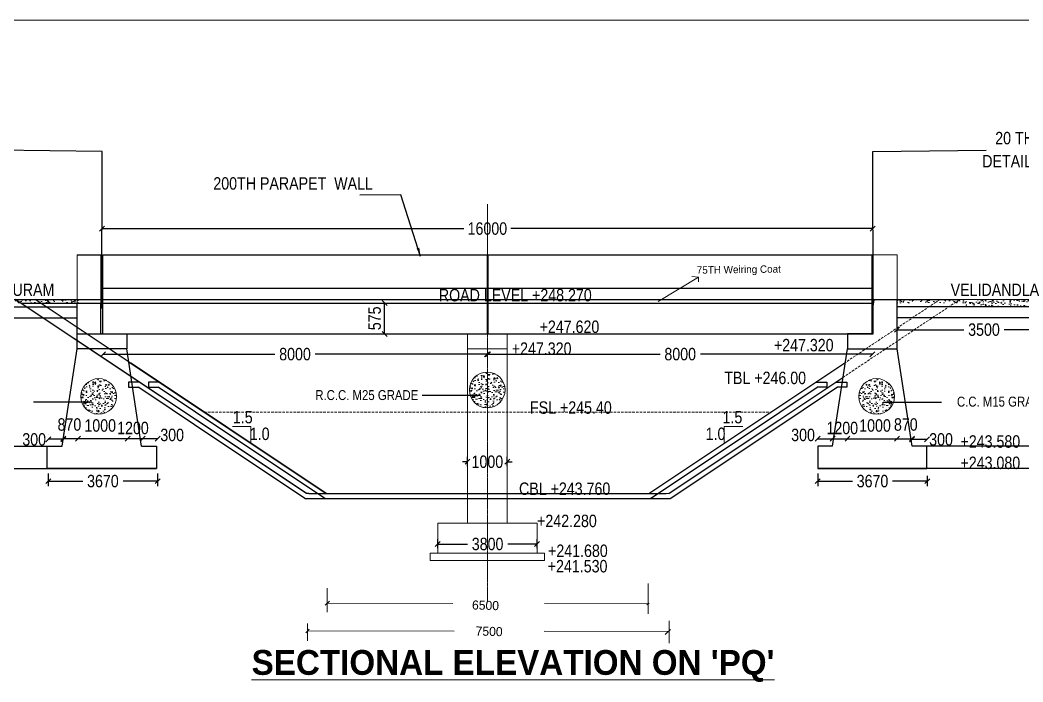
# Model space of a CAD drawing. Header units: millimetres. Extents: x 1216160 to 2675800, y -74961 to 4160.
# Drawn here: x 1226664 to 1246868, y -9175 to 4160 of the extents above; entities that cross this region are included whole.
import ezdxf
from ezdxf.enums import TextEntityAlignment as Align

# ---------------------------------------------------------------- set-up
doc = ezdxf.new("R2010")
doc.units = ezdxf.units.MM
doc.linetypes.add('CENTER', pattern=[2, 1.25, -0.25, 0.25, -0.25])
doc.linetypes.add('DASHED', pattern=[0.75, 0.5, -0.25])
for name, color, linetype in [('abutment', 7, 'Continuous'), ('pier', 7, 'Continuous'), ('slab', 7, 'Continuous')]:
    doc.layers.add(name, color=color, linetype=linetype)
doc.styles.add('ARIAL NARROW', font='ARIALN.TTF')
doc.styles.add('arn', font='ARIALN.TTF')
doc.styles.add('CITYBLUEPR', font='cityb___.ttf')
doc.styles.add('ROMANS', font='romans')
doc.styles.add('WMATH', font='')
doc.styles.get('WMATH').set_extended_font_data('WorldMath')
doc.dimstyles.new('STANDARD$0', dxfattribs={"dimscale": 88.888889, "dimtxt": 0.02, "dimasz": 0.02, "dimexe": 0.05, "dimexo": 0.1, "dimgap": 0.002, "dimtad": 2, "dimdec": 0, "dimzin": 1, "dimdsep": 46, "dimtxsty": 'Standard', "dimcen": 0.09, "dimadec": 0, "dimazin": 0, "dimtfac": 1, "dimtdec": 4, "dimtofl": 0, "dimtmove": 0, "dimatfit": 3, "dimfxl": 1, "dimtolj": 1, "dimtzin": 1, "dimarcsym": 0})
doc.dimstyles.new('STANDARD$7', dxfattribs={"dimtxt": 2, "dimasz": 2, "dimexe": 1.25, "dimexo": 0.625, "dimtad": 1, "dimdec": 0, "dimlfac": 0.5, "dimdsep": 46, "dimtxsty": 'Standard', "dimcen": 2.5, "dimadec": 0, "dimazin": 0, "dimtfac": 1, "dimtdec": 0, "dimtmove": 0, "dimatfit": 3, "dimfxl": 1, "dimtolj": 1, "dimtzin": 0, "dimarcsym": 0})

# ---------------------------------------------------------------- blocks, each defined once
blk = doc.blocks.new('_Oblique')
at = {"color": 0, "linetype": 'ByBlock', "lineweight": -2}
blk.add_line((-0.5, -0.5), (0.5, 0.5), dxfattribs=at)
blk = doc.blocks.new('*D184')
at = {"layer": 'Defpoints', "color": 0, "lineweight": 9, "transparency": 16777216}
for p in [(1244333, -2078), (1247833, -2078), (1247833, -2078)]:
    blk.add_point(p, dxfattribs=at)
at = {"layer": 'slab', "color": 0, "lineweight": -2, "transparency": 16777216}
for p, q in [((1244333, -2078), (1245677, -2078)), ((1247833, -2078), (1246489, -2078))]:
    blk.add_line(p, q, dxfattribs=at)
at = {"layer": 'slab', "color": 0, "lineweight": -2, "transparency": 16777216, "xscale": 100, "yscale": 100, "zscale": 100, "rotation": 180}
blk.add_blockref('_Oblique', (1244333, -2078), dxfattribs=at)
at = {"layer": 'slab', "color": 0, "lineweight": -2, "transparency": 16777216, "xscale": 100, "yscale": 100, "zscale": 100}
blk.add_blockref('_Oblique', (1247833, -2078), dxfattribs=at)
at = {"layer": 'slab', "color": 0, "lineweight": 9, "transparency": 16777216, "insert": (1246083, -2078), "char_height": 250, "attachment_point": 5, "style": 'ARIAL NARROW'}
blk.add_mtext('\\A1;3500', dxfattribs=at)
blk = doc.blocks.new('*D185')
at = {"layer": 'Defpoints', "color": 0, "lineweight": 9, "transparency": 16777216}
for p in [(1234008, -1542), (1234008, -1542), (1234008, -2162)]:
    blk.add_point(p, dxfattribs=at)
at = {"layer": 'slab', "color": 0, "lineweight": -2, "transparency": 16777216}
blk.add_line((1234008, -2162), (1234008, -1542), dxfattribs=at)
at = {"layer": 'slab', "color": 0, "lineweight": -2, "transparency": 16777216, "xscale": 100, "yscale": 100, "zscale": 100}
for p, rotation in [((1234008, -1542), 90), ((1234008, -2162), 270)]:
    blk.add_blockref('_Oblique', p, dxfattribs=dict(at, rotation=rotation))
at = {"layer": 'slab', "color": 0, "lineweight": 9, "transparency": 16777216, "insert": (1233808, -1850), "char_height": 250, "attachment_point": 5, "rotation": 90, "style": 'ARIAL NARROW'}
blk.add_mtext('\\A1;575', dxfattribs=at)
blk = doc.blocks.new('*D186')
at = {"layer": 'Defpoints', "color": 0, "lineweight": 9, "transparency": 16777216}
for p in [(1228313, -42), (1228313, -42), (1243843, -42)]:
    blk.add_point(p, dxfattribs=at)
at = {"layer": 'slab', "color": 0, "lineweight": -2, "transparency": 16777216}
for p, q in [((1228313, -42), (1235602, -42)), ((1243843, -42), (1236554, -42))]:
    blk.add_line(p, q, dxfattribs=at)
at = {"layer": 'slab', "color": 0, "lineweight": -2, "transparency": 16777216, "xscale": 100, "yscale": 100, "zscale": 100, "rotation": 180}
blk.add_blockref('_Oblique', (1228313, -42), dxfattribs=at)
at = {"layer": 'slab', "color": 0, "lineweight": -2, "transparency": 16777216, "xscale": 100, "yscale": 100, "zscale": 100}
blk.add_blockref('_Oblique', (1243843, -42), dxfattribs=at)
at = {"layer": 'slab', "color": 0, "lineweight": 9, "transparency": 16777216, "insert": (1236078, -42), "char_height": 250, "attachment_point": 5, "style": 'ARIAL NARROW'}
blk.add_mtext('\\A1;16000', dxfattribs=at)
blk = doc.blocks.new('*D187')
at = {"layer": 'Defpoints', "color": 0, "lineweight": 9, "transparency": 16777216}
for p in [(1228333, -2572), (1228333, -2572), (1236073, -2572)]:
    blk.add_point(p, dxfattribs=at)
at = {"layer": 'slab', "color": 0, "lineweight": -2, "transparency": 16777216}
for p, q in [((1228333, -2572), (1231797, -2572)), ((1236073, -2572), (1232609, -2572))]:
    blk.add_line(p, q, dxfattribs=at)
at = {"layer": 'slab', "color": 0, "lineweight": -2, "transparency": 16777216, "xscale": 100, "yscale": 100, "zscale": 100, "rotation": 180}
blk.add_blockref('_Oblique', (1228333, -2572), dxfattribs=at)
at = {"layer": 'slab', "color": 0, "lineweight": -2, "transparency": 16777216, "xscale": 100, "yscale": 100, "zscale": 100}
blk.add_blockref('_Oblique', (1236073, -2572), dxfattribs=at)
at = {"layer": 'slab', "color": 0, "lineweight": 9, "transparency": 16777216, "insert": (1232203, -2572), "char_height": 250, "attachment_point": 5, "style": 'ARIAL NARROW'}
blk.add_mtext('\\A1;8000', dxfattribs=at)
blk = doc.blocks.new('*D188')
at = {"layer": 'Defpoints', "color": 0, "lineweight": 9, "transparency": 16777216}
for p in [(1236093, -2572), (1243833, -2572), (1243833, -2572)]:
    blk.add_point(p, dxfattribs=at)
at = {"layer": 'slab', "color": 0, "lineweight": -2, "transparency": 16777216}
for p, q in [((1236093, -2572), (1239557, -2572)), ((1243833, -2572), (1240369, -2572))]:
    blk.add_line(p, q, dxfattribs=at)
at = {"layer": 'slab', "color": 0, "lineweight": -2, "transparency": 16777216, "xscale": 100, "yscale": 100, "zscale": 100, "rotation": 180}
blk.add_blockref('_Oblique', (1236093, -2572), dxfattribs=at)
at = {"layer": 'slab', "color": 0, "lineweight": -2, "transparency": 16777216, "xscale": 100, "yscale": 100, "zscale": 100}
blk.add_blockref('_Oblique', (1243833, -2572), dxfattribs=at)
at = {"layer": 'slab', "color": 0, "lineweight": 9, "transparency": 16777216, "insert": (1239963, -2572), "char_height": 250, "attachment_point": 5, "style": 'ARIAL NARROW'}
blk.add_mtext('\\A1;8000', dxfattribs=at)
blk = doc.blocks.new('*D189')
at = {"layer": 'Defpoints', "color": 0, "lineweight": 9, "transparency": 16777216}
for p in [(1243033, -4275), (1243333, -4275), (1243333, -4275)]:
    blk.add_point(p, dxfattribs=at)
at = {"layer": 'slab', "color": 0, "lineweight": -2, "transparency": 16777216}
blk.add_line((1243033, -4275), (1243333, -4275), dxfattribs=at)
at = {"layer": 'slab', "color": 0, "lineweight": -2, "transparency": 16777216, "xscale": 100, "yscale": 100, "zscale": 100, "rotation": 180}
blk.add_blockref('_Oblique', (1243033, -4275), dxfattribs=at)
at = {"layer": 'slab', "color": 0, "lineweight": -2, "transparency": 16777216, "xscale": 100, "yscale": 100, "zscale": 100}
blk.add_blockref('_Oblique', (1243333, -4275), dxfattribs=at)
at = {"layer": 'slab', "color": 0, "lineweight": 9, "transparency": 16777216, "insert": (1243228, -4060), "char_height": 250, "attachment_point": 5, "style": 'ARIAL NARROW'}
blk.add_mtext('\\A1;1200', dxfattribs=at)
blk = doc.blocks.new('*D190')
at = {"layer": 'Defpoints', "color": 0, "lineweight": 9, "transparency": 16777216}
for p in [(1243333, -4275), (1244333, -4275), (1244333, -4275)]:
    blk.add_point(p, dxfattribs=at)
at = {"layer": 'slab', "color": 0, "lineweight": -2, "transparency": 16777216}
blk.add_line((1243333, -4275), (1244333, -4275), dxfattribs=at)
at = {"layer": 'slab', "color": 0, "lineweight": -2, "transparency": 16777216, "xscale": 100, "yscale": 100, "zscale": 100, "rotation": 180}
blk.add_blockref('_Oblique', (1243333, -4275), dxfattribs=at)
at = {"layer": 'slab', "color": 0, "lineweight": -2, "transparency": 16777216, "xscale": 100, "yscale": 100, "zscale": 100}
blk.add_blockref('_Oblique', (1244333, -4275), dxfattribs=at)
at = {"layer": 'slab', "color": 0, "lineweight": 9, "transparency": 16777216, "insert": (1243888, -4010), "char_height": 250, "attachment_point": 5, "style": 'ARIAL NARROW'}
blk.add_mtext('\\A1;1000', dxfattribs=at)
blk = doc.blocks.new('*D191')
at = {"layer": 'Defpoints', "color": 0, "lineweight": 9, "transparency": 16777216}
for p in [(1244333, -4275), (1244633, -4275), (1244633, -4275)]:
    blk.add_point(p, dxfattribs=at)
at = {"layer": 'slab', "color": 0, "lineweight": -2, "transparency": 16777216}
for p, q in [((1244333, -4175), (1244333, -4175)), ((1244633, -4175), (1244633, -4175)), ((1244333, -4275), (1244633, -4275))]:
    blk.add_line(p, q, dxfattribs=at)
at = {"layer": 'slab', "color": 0, "lineweight": -2, "transparency": 16777216, "xscale": 100, "yscale": 100, "zscale": 100, "rotation": 180}
blk.add_blockref('_Oblique', (1244333, -4275), dxfattribs=at)
at = {"layer": 'slab', "color": 0, "lineweight": -2, "transparency": 16777216, "xscale": 100, "yscale": 100, "zscale": 100}
blk.add_blockref('_Oblique', (1244633, -4275), dxfattribs=at)
at = {"layer": 'slab', "color": 0, "lineweight": 9, "transparency": 16777216, "insert": (1244508, -3990), "char_height": 250, "attachment_point": 5, "style": 'ARIAL NARROW'}
blk.add_mtext('\\A1;870', dxfattribs=at)
blk = doc.blocks.new('*D192')
at = {"layer": 'Defpoints', "color": 0, "lineweight": 9, "transparency": 16777216}
for p in [(1244633, -4285), (1244933, -4285), (1244933, -4285)]:
    blk.add_point(p, dxfattribs=at)
at = {"layer": 'slab', "color": 0, "lineweight": -2, "transparency": 16777216}
for p, q in [((1244633, -4185), (1244633, -4185)), ((1244933, -4185), (1244933, -4185)), ((1244633, -4285), (1244933, -4285))]:
    blk.add_line(p, q, dxfattribs=at)
at = {"layer": 'slab', "color": 0, "lineweight": -2, "transparency": 16777216, "xscale": 100, "yscale": 100, "zscale": 100, "rotation": 180}
blk.add_blockref('_Oblique', (1244633, -4285), dxfattribs=at)
at = {"layer": 'slab', "color": 0, "lineweight": -2, "transparency": 16777216, "xscale": 100, "yscale": 100, "zscale": 100}
blk.add_blockref('_Oblique', (1244933, -4285), dxfattribs=at)
at = {"layer": 'slab', "color": 0, "lineweight": 9, "transparency": 16777216, "insert": (1245218, -4290), "char_height": 250, "attachment_point": 5, "style": 'ARIAL NARROW'}
blk.add_mtext('\\A1;300', dxfattribs=at)
blk = doc.blocks.new('*D193')
at = {"layer": 'Defpoints', "color": 0, "lineweight": 9, "transparency": 16777216}
for p in [(1242733, -4275), (1243033, -4275), (1243033, -4275)]:
    blk.add_point(p, dxfattribs=at)
at = {"layer": 'slab', "color": 0, "lineweight": -2, "transparency": 16777216}
for p, q in [((1242733, -4175), (1242733, -4175)), ((1243033, -4175), (1243033, -4175)), ((1242733, -4275), (1243033, -4275))]:
    blk.add_line(p, q, dxfattribs=at)
at = {"layer": 'slab', "color": 0, "lineweight": -2, "transparency": 16777216, "xscale": 100, "yscale": 100, "zscale": 100, "rotation": 180}
blk.add_blockref('_Oblique', (1242733, -4275), dxfattribs=at)
at = {"layer": 'slab', "color": 0, "lineweight": -2, "transparency": 16777216, "xscale": 100, "yscale": 100, "zscale": 100}
blk.add_blockref('_Oblique', (1243033, -4275), dxfattribs=at)
at = {"layer": 'slab', "color": 0, "lineweight": 9, "transparency": 16777216, "insert": (1242438, -4200), "char_height": 250, "attachment_point": 5, "style": 'ARIAL NARROW'}
blk.add_mtext('\\A1;300', dxfattribs=at)
blk = doc.blocks.new('*D194')
at = {"layer": 'Defpoints', "color": 0, "lineweight": 9, "transparency": 16777216}
for p in [(1242733, -4875), (1244940, -4920), (1244940, -5130)]:
    blk.add_point(p, dxfattribs=at)
at = {"layer": 'slab', "color": 0, "lineweight": -2, "transparency": 16777216}
for p, q in [((1242733, -4975), (1242733, -5230)), ((1244940, -5020), (1244940, -5230)), ((1242733, -5130), (1243431, -5130)), ((1244940, -5130), (1244242, -5130))]:
    blk.add_line(p, q, dxfattribs=at)
at = {"layer": 'slab', "color": 0, "lineweight": -2, "transparency": 16777216, "xscale": 100, "yscale": 100, "zscale": 100, "rotation": 180}
blk.add_blockref('_Oblique', (1242733, -5130), dxfattribs=at)
at = {"layer": 'slab', "color": 0, "lineweight": -2, "transparency": 16777216, "xscale": 100, "yscale": 100, "zscale": 100}
blk.add_blockref('_Oblique', (1244940, -5130), dxfattribs=at)
at = {"layer": 'slab', "color": 0, "lineweight": 9, "transparency": 16777216, "insert": (1243837, -5130), "char_height": 250, "attachment_point": 5, "style": 'ARIAL NARROW'}
blk.add_mtext('\\A1;3670', dxfattribs=at)
blk = doc.blocks.new('*D195')
at = {"layer": 'Defpoints', "color": 0, "lineweight": 9, "transparency": 16777216}
for p in [(1228833, -4275), (1228833, -4275), (1229133, -4275)]:
    blk.add_point(p, dxfattribs=at)
at = {"layer": 'slab', "color": 0, "lineweight": -2, "transparency": 16777216}
blk.add_line((1229133, -4275), (1228833, -4275), dxfattribs=at)
at = {"layer": 'slab', "color": 0, "lineweight": -2, "transparency": 16777216, "xscale": 100, "yscale": 100, "zscale": 100, "rotation": 180}
blk.add_blockref('_Oblique', (1228833, -4275), dxfattribs=at)
at = {"layer": 'slab', "color": 0, "lineweight": -2, "transparency": 16777216, "xscale": 100, "yscale": 100, "zscale": 100}
blk.add_blockref('_Oblique', (1229133, -4275), dxfattribs=at)
at = {"layer": 'slab', "color": 0, "lineweight": 9, "transparency": 16777216, "insert": (1228938, -4060), "char_height": 250, "attachment_point": 5, "style": 'ARIAL NARROW'}
blk.add_mtext('\\A1;1200', dxfattribs=at)
blk = doc.blocks.new('*D196')
at = {"layer": 'Defpoints', "color": 0, "lineweight": 9, "transparency": 16777216}
for p in [(1227833, -4275), (1227833, -4275), (1228833, -4275)]:
    blk.add_point(p, dxfattribs=at)
at = {"layer": 'slab', "color": 0, "lineweight": -2, "transparency": 16777216}
blk.add_line((1228833, -4275), (1227833, -4275), dxfattribs=at)
at = {"layer": 'slab', "color": 0, "lineweight": -2, "transparency": 16777216, "xscale": 100, "yscale": 100, "zscale": 100, "rotation": 180}
blk.add_blockref('_Oblique', (1227833, -4275), dxfattribs=at)
at = {"layer": 'slab', "color": 0, "lineweight": -2, "transparency": 16777216, "xscale": 100, "yscale": 100, "zscale": 100}
blk.add_blockref('_Oblique', (1228833, -4275), dxfattribs=at)
at = {"layer": 'slab', "color": 0, "lineweight": 9, "transparency": 16777216, "insert": (1228278, -4010), "char_height": 250, "attachment_point": 5, "style": 'ARIAL NARROW'}
blk.add_mtext('\\A1;1000', dxfattribs=at)
blk = doc.blocks.new('*D197')
at = {"layer": 'Defpoints', "color": 0, "lineweight": 9, "transparency": 16777216}
for p in [(1227533, -4275), (1227533, -4275), (1227833, -4275)]:
    blk.add_point(p, dxfattribs=at)
at = {"layer": 'slab', "color": 0, "lineweight": -2, "transparency": 16777216}
for p, q in [((1227533, -4175), (1227533, -4175)), ((1227833, -4175), (1227833, -4175)), ((1227833, -4275), (1227533, -4275))]:
    blk.add_line(p, q, dxfattribs=at)
at = {"layer": 'slab', "color": 0, "lineweight": -2, "transparency": 16777216, "xscale": 100, "yscale": 100, "zscale": 100, "rotation": 180}
blk.add_blockref('_Oblique', (1227533, -4275), dxfattribs=at)
at = {"layer": 'slab', "color": 0, "lineweight": -2, "transparency": 16777216, "xscale": 100, "yscale": 100, "zscale": 100}
blk.add_blockref('_Oblique', (1227833, -4275), dxfattribs=at)
at = {"layer": 'slab', "color": 0, "lineweight": 9, "transparency": 16777216, "insert": (1227658, -3990), "char_height": 250, "attachment_point": 5, "style": 'ARIAL NARROW'}
blk.add_mtext('\\A1;870', dxfattribs=at)
blk = doc.blocks.new('*D198')
at = {"layer": 'Defpoints', "color": 0, "lineweight": 9, "transparency": 16777216}
for p in [(1227233, -4285), (1227233, -4285), (1227533, -4285)]:
    blk.add_point(p, dxfattribs=at)
at = {"layer": 'slab', "color": 0, "lineweight": -2, "transparency": 16777216}
for p, q in [((1227233, -4185), (1227233, -4185)), ((1227533, -4185), (1227533, -4185)), ((1227533, -4285), (1227233, -4285))]:
    blk.add_line(p, q, dxfattribs=at)
at = {"layer": 'slab', "color": 0, "lineweight": -2, "transparency": 16777216, "xscale": 100, "yscale": 100, "zscale": 100, "rotation": 180}
blk.add_blockref('_Oblique', (1227233, -4285), dxfattribs=at)
at = {"layer": 'slab', "color": 0, "lineweight": -2, "transparency": 16777216, "xscale": 100, "yscale": 100, "zscale": 100}
blk.add_blockref('_Oblique', (1227533, -4285), dxfattribs=at)
at = {"layer": 'slab', "color": 0, "lineweight": 9, "transparency": 16777216, "insert": (1226948, -4290), "char_height": 250, "attachment_point": 5, "style": 'ARIAL NARROW'}
blk.add_mtext('\\A1;300', dxfattribs=at)
blk = doc.blocks.new('*D199')
at = {"layer": 'Defpoints', "color": 0, "lineweight": 9, "transparency": 16777216}
for p in [(1229133, -4275), (1229133, -4275), (1229433, -4275)]:
    blk.add_point(p, dxfattribs=at)
at = {"layer": 'slab', "color": 0, "lineweight": -2, "transparency": 16777216}
for p, q in [((1229133, -4175), (1229133, -4175)), ((1229433, -4175), (1229433, -4175)), ((1229433, -4275), (1229133, -4275))]:
    blk.add_line(p, q, dxfattribs=at)
at = {"layer": 'slab', "color": 0, "lineweight": -2, "transparency": 16777216, "xscale": 100, "yscale": 100, "zscale": 100, "rotation": 180}
blk.add_blockref('_Oblique', (1229133, -4275), dxfattribs=at)
at = {"layer": 'slab', "color": 0, "lineweight": -2, "transparency": 16777216, "xscale": 100, "yscale": 100, "zscale": 100}
blk.add_blockref('_Oblique', (1229433, -4275), dxfattribs=at)
at = {"layer": 'slab', "color": 0, "lineweight": 9, "transparency": 16777216, "insert": (1229728, -4200), "char_height": 250, "attachment_point": 5, "style": 'ARIAL NARROW'}
blk.add_mtext('\\A1;300', dxfattribs=at)
blk = doc.blocks.new('*D200')
at = {"layer": 'Defpoints', "color": 0, "lineweight": 9, "transparency": 16777216}
for p in [(1227233, -4875), (1229433, -4875), (1227233, -5130)]:
    blk.add_point(p, dxfattribs=at)
at = {"layer": 'slab', "color": 0, "lineweight": -2, "transparency": 16777216}
for p, q in [((1227233, -4975), (1227233, -5230)), ((1229433, -4975), (1229433, -5230)), ((1227233, -5130), (1227927, -5130)), ((1229433, -5130), (1228739, -5130))]:
    blk.add_line(p, q, dxfattribs=at)
at = {"layer": 'slab', "color": 0, "lineweight": -2, "transparency": 16777216, "xscale": 100, "yscale": 100, "zscale": 100, "rotation": 180}
blk.add_blockref('_Oblique', (1227233, -5130), dxfattribs=at)
at = {"layer": 'slab', "color": 0, "lineweight": -2, "transparency": 16777216, "xscale": 100, "yscale": 100, "zscale": 100}
blk.add_blockref('_Oblique', (1229433, -5130), dxfattribs=at)
at = {"layer": 'slab', "color": 0, "lineweight": 9, "transparency": 16777216, "insert": (1228333, -5130), "char_height": 250, "attachment_point": 5, "style": 'ARIAL NARROW'}
blk.add_mtext('\\A1;3670', dxfattribs=at)
blk = doc.blocks.new('*D201')
at = {"layer": 'Defpoints', "color": 0, "lineweight": 9, "transparency": 16777216}
for p in [(1236478, -4740), (1235678, -4930), (1236478, -4930)]:
    blk.add_point(p, dxfattribs=at)
at = {"layer": 'slab', "color": 0, "lineweight": -2, "transparency": 16777216}
for p, q in [((1235678, -4830), (1235678, -4640)), ((1236478, -4830), (1236478, -4640)), ((1235678, -4740), (1235578, -4740)), ((1236478, -4740), (1236578, -4740))]:
    blk.add_line(p, q, dxfattribs=at)
at = {"layer": 'slab', "color": 0, "lineweight": -2, "transparency": 16777216, "xscale": 100, "yscale": 100, "zscale": 100}
blk.add_blockref('_Oblique', (1235678, -4740), dxfattribs=at)
at = {"layer": 'slab', "color": 0, "lineweight": -2, "transparency": 16777216, "xscale": 100, "yscale": 100, "zscale": 100, "rotation": 180}
blk.add_blockref('_Oblique', (1236478, -4740), dxfattribs=at)
at = {"layer": 'slab', "color": 0, "lineweight": 9, "transparency": 16777216, "insert": (1236078, -4740), "char_height": 250, "attachment_point": 5, "style": 'ARIAL NARROW'}
blk.add_mtext('\\A1;1000', dxfattribs=at)
blk = doc.blocks.new('*D202')
at = {"layer": 'Defpoints', "color": 0, "lineweight": 9, "transparency": 16777216}
for p in [(1237078, -6397), (1235078, -6577), (1237078, -6577)]:
    blk.add_point(p, dxfattribs=at)
at = {"layer": 'slab', "color": 0, "lineweight": -2, "transparency": 16777216}
for p, q in [((1235078, -6477), (1235078, -6297)), ((1235078, -6397), (1235677, -6397)), ((1237078, -6397), (1236489, -6397)), ((1237078, -6477), (1237078, -6297))]:
    blk.add_line(p, q, dxfattribs=at)
at = {"layer": 'slab', "color": 0, "lineweight": -2, "transparency": 16777216, "xscale": 100, "yscale": 100, "zscale": 100, "rotation": 180}
blk.add_blockref('_Oblique', (1235078, -6397), dxfattribs=at)
at = {"layer": 'slab', "color": 0, "lineweight": -2, "transparency": 16777216, "xscale": 100, "yscale": 100, "zscale": 100}
blk.add_blockref('_Oblique', (1237078, -6397), dxfattribs=at)
at = {"layer": 'slab', "color": 0, "lineweight": 9, "transparency": 16777216, "insert": (1236083, -6397), "char_height": 250, "attachment_point": 5, "style": 'ARIAL NARROW'}
blk.add_mtext('\\A1;3800', dxfattribs=at)

msp = doc.modelspace()

# ---------------------------------------------------------------- hatches: boundary and pattern name
at = {"layer": 'abutment', "linetype": 'ByBlock', "lineweight": 9, "ltscale": 700}
h = msp.add_hatch(dxfattribs=at)
h.set_pattern_fill('AR-CONC', color=0, style=0)
h.set_pattern_definition([(50, (226310, 1125.02), (182.18467, -15.939086), [19.05, -209.55]), (355, (226310, 1125.02), (-35.242826, 191.056643), [15.24, -167.64]), (100.451, (226325.18, 1123.7), (146.942502, 175.116688), [16.19, -178.09]), (46.1842, (226310, 1175.82), (271.07904, -42.04233), [28.575, -314.325]), (96.6356, (226332.6, 1172.32), (237.404234, 247.425556), [24.285, -267.135]), (351.184, (226310, 1175.82), (237.404606, 247.42512), [22.86, -251.46]), (21, (226335.4, 1163.12), (151.61488, -102.265519), [19.05, -209.55]), (326, (226335.4, 1163.12), (61.80203, 184.187966), [15.24, -167.64]), (71.4514, (226348.03, 1154.6), (213.41649, 81.922858), [16.19, -178.09]), (37.5, (226310, 1125.02), (3.0886033, 84.555039), [0, -165.608, 0, -170.18, 0, -168.275]), (7.5, (226310, 1125.02), (66.8196625, 100.180575), [0, -97.028, 0, -161.798, 0, -64.135]), (327.5, (226253.36, 1125.02), (135.590595, -5.728744), [0, -63.5, 0, -198.12, 0, -262.89]), (317.5, (226227.96, 1125.02), (148.129181, 25.426491), [0, -82.55, 0, -131.572, 0, -186.69])])
h.paths.add_polyline_path([(1226443.1, -1542.4), (1227833.1, -1542.4), (1227833.1, -1467.4), (1224333.1, -1467.4), (1224333.1, -1617.4), (1226443.1, -1617.4)])
h = msp.add_hatch(dxfattribs=at)
h.set_pattern_fill('AR-CONC', color=0, style=0)
h.set_pattern_definition([(130, (2245856.13, 1125.02), (-182.18467, -15.939086), [19.05, -209.55]), (185, (2245856.13, 1125.02), (35.242826, 191.056643), [15.24, -167.64]), (79.549, (2245840.94, 1123.7), (-146.942502, 175.116688), [16.19, -178.09]), (133.8158, (2245856.13, 1175.82), (-271.07904, -42.04233), [28.575, -314.325]), (83.3644, (2245833.54, 1172.32), (-237.404234, 247.425556), [24.285, -267.135]), (188.816, (2245856.13, 1175.82), (-237.404606, 247.42512), [22.86, -251.46]), (159, (2245830.73, 1163.12), (-151.61488, -102.265519), [19.05, -209.55]), (214, (2245830.73, 1163.12), (-61.80203, 184.187966), [15.24, -167.64]), (108.5486, (2245818.1, 1154.6), (-213.41649, 81.922858), [16.19, -178.09]), (142.5, (2245856.126, 1125.02), (-3.0886033, 84.555039), [0, -165.608, 0, -170.18, 0, -168.275]), (172.5, (2245856.13, 1125.02), (-66.8196625, 100.180575), [0, -97.028, 0, -161.798, 0, -64.135]), (212.5, (2245912.77, 1125.02), (-135.590595, -5.728744), [0, -63.5, 0, -198.12, 0, -262.89]), (222.5, (2245938.17, 1125.02), (-148.129181, 25.426491), [0, -82.55, 0, -131.572, 0, -186.69])])
h.paths.add_polyline_path([(1245723.1, -1542.4), (1244333.1, -1542.4), (1244333.1, -1467.4), (1247833.1, -1467.4), (1247833.1, -1617.4), (1245723.1, -1617.4)])
h = msp.add_hatch(dxfattribs=at)
h.set_pattern_fill('AR-CONC', color=0, style=0)
h.set_pattern_definition([(50, (765982.03, -15164.84), (182.18467, -15.939086), [19.05, -209.55]), (355, (765982.03, -15164.84), (-35.242826, 191.05664), [15.24, -167.64]), (100.451, (765997.21, -15166.17), (146.9425, 175.11669), [16.19, -178.09]), (46.1842, (765982.03, -15114.04), (271.07904, -42.04233), [28.575, -314.325]), (96.6356, (766004.62, -15117.54), (237.40423, 247.42556), [24.285, -267.135]), (351.184, (765982.03, -15114.04), (237.4046, 247.42512), [22.86, -251.46]), (21, (766007.43, -15126.74), (151.61488, -102.26552), [19.05, -209.55]), (326, (766007.43, -15126.74), (61.80203, 184.187966), [15.24, -167.64]), (71.4514, (766020.07, -15135.26), (213.41649, 81.92286), [16.19, -178.09]), (37.5, (765982.03, -15164.84), (3.088603, 84.555039), [0, -165.608, 0, -170.18, 0, -168.275]), (7.5, (765982.03, -15164.84), (66.819663, 100.180575), [0, -97.028, 0, -161.798, 0, -64.135]), (327.5, (765925.39, -15164.84), (135.590595, -5.728744), [0, -63.5, 0, -198.12, 0, -262.89]), (317.5, (765899.99, -15164.84), (148.12918, 25.42649), [0, -82.55, 0, -131.572, 0, -186.69])])
h.paths.add_polyline_path([(1236434.1, -3291.5, 0.418639), (1236069.5, -2932.4), (1236069.5, -3650.6, 0.418639)])
h.paths.add_polyline_path([(1236069.5, -2932.4, 0.4098019), (1235715.8, -3291.5, 0.4098019), (1236069.5, -3650.6)])
h = msp.add_hatch(dxfattribs=at)
h.set_pattern_fill('AR-CONC', color=0, style=0)
h.set_pattern_definition([(50, (758154.01, -15296.56), (182.18467, -15.939086), [19.05, -209.55]), (355, (758154.01, -15296.56), (-35.242826, 191.05664), [15.24, -167.64]), (100.451, (758169.2, -15297.89), (146.9425, 175.11669), [16.19, -178.09]), (46.1842, (758154.01, -15245.76), (271.07904, -42.04233), [28.575, -314.325]), (96.6356, (758176.6, -15249.26), (237.40423, 247.42556), [24.285, -267.135]), (351.184, (758154, -15245.76), (237.4046, 247.42512), [22.86, -251.46]), (21, (758179.41, -15258.46), (151.61488, -102.26552), [19.05, -209.55]), (326, (758179.41, -15258.46), (61.80203, 184.187966), [15.24, -167.64]), (71.4514, (758192.05, -15266.98), (213.41649, 81.92286), [16.19, -178.09]), (37.5, (758154.01, -15296.56), (3.088603, 84.555039), [0, -165.608, 0, -170.18, 0, -168.275]), (7.5, (758154.01, -15296.56), (66.819663, 100.180575), [0, -97.028, 0, -161.798, 0, -64.135]), (327.5, (758097.37, -15296.56), (135.590595, -5.728744), [0, -63.5, 0, -198.12, 0, -262.89]), (317.5, (758071.97, -15296.56), (148.12918, 25.42649), [0, -82.55, 0, -131.572, 0, -186.69])])
h.paths.add_polyline_path([(1228606.1, -3423.2, 0.418639), (1228241.5, -3064.1), (1228241.5, -3782.3, 0.418639)])
h.paths.add_polyline_path([(1228241.5, -3064.1, 0.4098019), (1227887.8, -3423.2, 0.4098019), (1228241.5, -3782.3)])
h = msp.add_hatch(dxfattribs=at)
h.set_pattern_fill('AR-CONC', color=0, style=0)
h.set_pattern_definition([(130, (1714012.11, -15296.56), (-182.18467, -15.939086), [19.05, -209.55]), (185, (1714012.11, -15296.56), (35.242826, 191.05664), [15.24, -167.64]), (79.549, (1713996.93, -15297.89), (-146.9425, 175.11669), [16.19, -178.09]), (133.8158, (1714012.11, -15245.76), (-271.07904, -42.04233), [28.575, -314.325]), (83.3644, (1713989.52, -15249.26), (-237.40423, 247.42556), [24.285, -267.135]), (188.816, (1714012.11, -15245.76), (-237.4046, 247.42512), [22.86, -251.46]), (159, (1713986.71, -15258.46), (-151.61488, -102.26552), [19.05, -209.55]), (214, (1713986.71, -15258.46), (-61.80203, 184.187966), [15.24, -167.64]), (108.5486, (1713974.08, -15266.98), (-213.41649, 81.92286), [16.19, -178.09]), (142.5, (1714012.114, -15296.56), (-3.088603, 84.555039), [0, -165.608, 0, -170.18, 0, -168.275]), (172.5, (1714012.11, -15296.56), (-66.819663, 100.180575), [0, -97.028, 0, -161.798, 0, -64.135]), (212.5, (1714068.756, -15296.56), (-135.590595, -5.728744), [0, -63.5, 0, -198.12, 0, -262.89]), (222.5, (1714094.16, -15296.56), (-148.12918, 25.42649), [0, -82.55, 0, -131.572, 0, -186.69])])
h.paths.add_polyline_path([(1243560.1, -3423.2, -0.418639), (1243924.6, -3064.1), (1243924.6, -3782.3, -0.418639)])
h.paths.add_polyline_path([(1243924.6, -3064.1, -0.4098019), (1244278.3, -3423.2, -0.4098019), (1243924.6, -3782.3)])

# ---------------------------------------------------------------- linework, layer by layer
at = {"color": 0, "lineweight": 9}
for p, q in [((1285460, 4160), (1216160, 4160)), ((1235078.1, -5977.4), (1235078.1, -6577.4)), ((1235678.1, -5977.4), (1235078.1, -5977.4)), ((1236478.1, -5977.4), (1237078.1, -5977.4)), ((1237078.1, -5977.4), (1237078.1, -6577.4)), ((1234928.1, -6577.4), (1234928.1, -6727.4)), ((1234928.1, -6577.4), (1237228.1, -6577.4)), ((1237228.1, -6577.4), (1237228.1, -6727.4)), ((1234928.1, -6727.4), (1237228.1, -6727.4))]:
    msp.add_line(p, q, dxfattribs=at)
for p, q in [((1227813.1, -567.4), (1228293.1, -567.4)), ((1228333.1, -2162.4), (1228333.1, -567.4)), ((1228333.1, -567.4), (1236073.1, -567.4)), ((1236093.1, -567.4), (1243833.1, -567.4)), ((1243833.1, -2162.4), (1243833.1, -567.4)), ((1228293.1, -1242.4), (1243833.1, -1242.4)), ((1226218.1, -1467.4), (1245598.1, -1467.4)), ((1232433.1, -5377.4), (1226568.1, -1467.4)), ((1228907.7, -3027.2), (1226568.1, -1467.4)), ((1226680.6, -1542.4), (1243853.1, -1542.4)), ((1228864.3, -2731.6), (1226968.1, -1467.4)), ((1227592, -1467.4), (1244574.2, -1467.4)), ((1227813.1, -2462.4), (1227813.1, -1542.4)), ((1228293.1, -2162.4), (1228293.1, -1542.4)), ((1228333.1, -2162.4), (1228333.1, -1542.4)), ((1243833.1, -2162.4), (1243833.1, -1542.4)), ((1243853.1, -2162.4), (1243853.1, -1542.4)), ((1244333.1, -2462.4), (1244333.1, -1467.4)), ((1224333.1, -1617.4), (1227813.1, -1617.4)), ((1247833.1, -1617.4), (1244333.1, -1617.4)), ((1224333.1, -1842.4), (1227813.1, -1842.4)), ((1247833.1, -1842.4), (1244333.1, -1842.4)), ((1227813.1, -2162.4), (1228813.1, -2162.4)), ((1228313.1, -2162.4), (1243853.1, -2162.4)), ((1228333.1, -2162.4), (1228313.1, -2162.4)), ((1228813.1, -2162.4), (1228813.1, -2462.4)), ((1243833.1, -2162.4), (1243333.1, -2162.4)), ((1243333.1, -2162.4), (1243333.1, -2462.4)), ((1243333.1, -2162.4), (1243833.1, -2162.4)), ((1243833.1, -2162.4), (1243853.1, -2162.4)), ((1227513.1, -4425.4), (1227813.1, -2462.4)), ((1228813.1, -2462.4), (1227813.1, -2462.4)), ((1229113.1, -4425.4), (1228813.1, -2462.4)), ((1243033.1, -4425.4), (1243333.1, -2462.4)), ((1243333.1, -2462.4), (1244333.1, -2462.4)), ((1244633.1, -4425.4), (1244333.1, -2462.4)), ((1228864.3, -2731.6), (1232833.1, -5377.4)), ((1232833.1, -5377.4), (1228886.5, -2746.4)), ((1239333.1, -5377.4), (1243279.6, -2746.4)), ((1229073.1, -3137.4), (1228848.1, -3137.4)), ((1228848.1, -3137.4), (1228848.1, -3237.4)), ((1232433.1, -5377.4), (1228929.9, -3042)), ((1229473.1, -3137.4), (1229248.1, -3137.4)), ((1229248.1, -3137.4), (1229248.1, -3237.4)), ((1239733.1, -5377.4), (1243236.2, -3042)), ((1242693.1, -3137.4), (1242918.1, -3137.4)), ((1242918.1, -3137.4), (1242918.1, -3237.4)), ((1243093.1, -3137.4), (1243318.1, -3137.4)), ((1243318.1, -3137.4), (1243318.1, -3237.4)), ((1228848.1, -3237.4), (1229042.8, -3237.4)), ((1229277, -3393.6), (1229042.8, -3237.4)), ((1229248.1, -3237.4), (1229442.8, -3237.4)), ((1230177, -3993.6), (1229277, -3393.6)), ((1230197.6, -3740.6), (1229442.8, -3237.4)), ((1241968.5, -3740.6), (1242723.3, -3237.4)), ((1241989.1, -3993.6), (1242889.1, -3393.6)), ((1242918.1, -3237.4), (1242723.3, -3237.4)), ((1242889.1, -3393.6), (1243123.3, -3237.4)), ((1243318.1, -3237.4), (1243123.3, -3237.4)), ((1239333.1, -5377.4), (1241988.1, -3607.4)), ((1232802.8, -5477.4), (1230197.6, -3740.6)), ((1239363.3, -5477.4), (1241968.5, -3740.6)), ((1232402.8, -5477.4), (1230177, -3993.6)), ((1232433.1, -5377.4), (1230232.5, -3910.4)), ((1239733.1, -5377.4), (1241933.6, -3910.4)), ((1239763.3, -5477.4), (1241989.1, -3993.6)), ((1224333.1, -4425.4), (1227513.1, -4425.4)), ((1227213.1, -4875.4), (1227213.1, -4425.4)), ((1229113.1, -4425.4), (1229413.1, -4425.4)), ((1229413.1, -4425.4), (1229413.1, -4875.4)), ((1243033.1, -4425.4), (1242733.1, -4425.4)), ((1242733.1, -4425.4), (1242733.1, -4875.4)), ((1247833.1, -4425.4), (1244633.1, -4425.4)), ((1244933.1, -4875.4), (1244933.1, -4425.4)), ((1224333.1, -4875.4), (1229413.1, -4875.4)), ((1229413.1, -4875.4), (1227213.1, -4875.4)), ((1242733.1, -4875.4), (1244933.1, -4875.4)), ((1247833.1, -4875.4), (1242733.1, -4875.4)), ((1232483.1, -5377.4), (1232433.1, -5377.4)), ((1232483.1, -5377.4), (1239683.1, -5377.4)), ((1232402.8, -5477.4), (1239763.3, -5477.4))]:
    msp.add_line(p, q)
at = {"layer": 'abutment', "color": 0, "linetype": 'CENTER', "lineweight": 9}
msp.add_line((1236083.1, -7557.4), (1236083.1, 452.6), dxfattribs=at)
at = {"layer": 'abutment', "color": 0, "lineweight": 9}
for p, q in [((1227813.1, -2462.4), (1227813.1, -567.4)), ((1228293.1, -567.4), (1227833.1, -567.4)), ((1228293.1, -2162.4), (1228293.1, -567.4)), ((1243853.1, -2082.4), (1243853.1, -567.4)), ((1243853.1, -567.4), (1244333.1, -567.4)), ((1244333.1, -2462.4), (1244333.1, -567.4))]:
    msp.add_line(p, q, dxfattribs=at)
at = {"layer": 'abutment', "color": 0, "linetype": 'ByBlock', "lineweight": 9}
for p, q in [((1236073.1, -2162.4), (1236073.1, -567.4)), ((1236093.1, -2162.4), (1236093.1, -567.4)), ((1235678.1, -5977.4), (1235678.1, -2162.4)), ((1236478.1, -5977.4), (1236478.1, -2162.4)), ((1230940.6, -4031.7), (1231315.7, -4031.7)), ((1231315.7, -4031.7), (1231315.7, -4351.6)), ((1241225.6, -4031.7), (1240850.4, -4031.7)), ((1240850.4, -4031.7), (1240850.4, -4351.6)), ((1239683.1, -5377.4), (1239733.1, -5377.4))]:
    msp.add_line(p, q, dxfattribs=at)
at = {"layer": 'abutment', "color": 0, "linetype": 'DASHED', "lineweight": 9, "ltscale": 700}
for p, q in [((1240329.7, -1018.7), (1240194.6, -1003.5)), ((1240329.7, -1018.7), (1240330.4, -1111.7)), ((1232852.3, -7286.4), (1232851.8, -7585)), ((1232898.9, -7548.9), (1232808.3, -7625.6)), ((1232453.1, -7994.5), (1232455.3, -8356.2)), ((1232488.5, -8109.1), (1232420, -8188.6))]:
    msp.add_line(p, q, dxfattribs=at)
at = {"layer": 'abutment', "color": 0, "lineweight": 9, "ltscale": 700}
for p, q in [((1239516.6, -1507.5), (1240329.7, -1018.7)), ((1239319.3, -7189.9), (1239314.6, -7800)), ((1232851.5, -7770.8), (1232852.3, -7286.4)), ((1232851.8, -7585), (1235380, -7591.6)), ((1237228.2, -7596.4), (1239316.1, -7601.8)), ((1239340, -7590), (1239290, -7620)), ((1239741.7, -7945), (1239738.3, -8395)), ((1232454, -8146.6), (1235410, -8151.6)), ((1237223.4, -8154.6), (1239740.1, -8159)), ((1239770, -8120), (1239660, -8220))]:
    msp.add_line(p, q, dxfattribs=at)
at = {"layer": 'abutment', "color": 0, "linetype": 'DASHED', "lineweight": 9, "ltscale": 100}
for p, q in [((1228929.9, -3042), (1226568.1, -1467.4)), ((1228903.1, -2757.5), (1226968.1, -1467.4)), ((1243236.2, -3042), (1245598.1, -1467.4)), ((1243263, -2757.5), (1245198.1, -1467.4)), ((1230373.1, -3737.4), (1241793.1, -3737.4))]:
    msp.add_line(p, q, dxfattribs=at)
at = {"layer": 'abutment', "color": 0, "linetype": 'ByBlock', "lineweight": 9, "ltscale": 700}
for p, q in [((1245598.1, -1467.4), (1246098.1, -1467.4)), ((1228293.1, -2162.4), (1228333.1, -2162.4)), ((1228333.1, -2162.4), (1228333.1, -2162.4)), ((1235678.1, -2162.4), (1235678.1, -2462.4)), ((1243833.1, -2162.4), (1243853.1, -2162.4)), ((1235678.1, -2462.4), (1236478.1, -2462.4)), ((1235678.1, -5977.4), (1236478.1, -5977.4))]:
    msp.add_line(p, q, dxfattribs=at)
for points in [[(1227813.1, -1617.4), (1224333.1, -1617.4), (1224333.1, -1467.4), (1227833.1, -1467.4)], [(1244333.1, -1617.4), (1247833.1, -1617.4), (1247833.1, -1467.4), (1244333.1, -1467.4)]]:
    msp.add_lwpolyline(points, dxfattribs=at)
for centre in [(1236075, -3291.5), (1228246.9, -3423.2), (1243919.2, -3423.2)]:
    msp.add_circle(centre, 359.1, dxfattribs=at)

# ---------------------------------------------------------------- texts
at = {"layer": 'abutment', "color": 0, "linetype": 'ByBlock', "lineweight": 9}
for s, style, p in [('20 TH EXPANSION JOINT', 'ARIAL NARROW', (1246309.4, 1656.5)), ('DETAILS AS PER M.O.S.T DRG.', 'ARIAL NARROW', (1246048.4, 1191.1)), ('200TH PARAPET  WALL ', 'arn', (1230557.5, 743.6)), ('+243.580', 'ARIAL NARROW', (1245609.9, -4455.8)), ('+243.080', 'ARIAL NARROW', (1245609.9, -4885.8)), ('+242.280', 'ARIAL NARROW', (1237079.9, -6055.8)), ('+241.680', 'ARIAL NARROW', (1237300.6, -6657.4)), ('+241.530', 'ARIAL NARROW', (1237294.9, -6967.6))]:
    msp.add_text(s, height=250, dxfattribs=dict(at, style=style)).set_placement(p)
at = {"layer": 'abutment', "color": 0, "linetype": 'DASHED', "lineweight": 9, "ltscale": 700, "style": 'WMATH'}
for s, height, rotation, p in [('75TH Weiring Coat', 149.006, 0.81853, (1240297.2, -951.4)), ('6500', 182.43, 358.32618, (1235767.1, -7714.2)), ('7500', 182.43, 358.32618, (1235840.2, -8238.7))]:
    msp.add_text(s, height=height, rotation=rotation, dxfattribs=at).set_placement(p)
at = {"layer": 'abutment', "color": 0, "linetype": 'ByBlock', "lineweight": 9, "style": 'CITYBLUEPR'}
msp.add_text("%%USECTIONAL ELEVATION ON 'PQ'", height=500, dxfattribs=at).set_placement((1236595.7, -9032), align=Align.CENTER)
at = {"layer": 'abutment', "color": 0, "linetype": 'ByBlock', "lineweight": 9, "char_height": 250, "style": 'ARIAL NARROW'}
for s, insert, width, attachment_point in [('ROAD LEVEL +248.270', (1235100.6, -1257.2), 3322.329, 1), ('+247.620', (1237130.6, -1894.3), 2289.738, 1), ('+247.320', (1236570.6, -2334.3), 2289.738, 1), ('+247.320', (1241850.6, -2264.3), 2289.738, 1), ('TBL +246.00', (1240850.6, -2924.3), 2289.738, 1), ('FSL +245.40', (1236936.3, -3521.7), 2289.738, 1), ('1.5', (1231350.3, -3714.7), 2289.738, 3), ('1.5', (1240815.9, -3714.7), 2289.738, 1), ('1.0', (1231690.6, -4051), 2289.738, 3), ('1.0', (1240475.5, -4051), 2289.738, 1), ('CBL +243.760', (1236715.6, -5156.8), 2289.738, 1)]:
    msp.add_mtext(s, dxfattribs=dict(at, insert=insert, width=width, attachment_point=attachment_point))
at = {"layer": 'pier', "color": 0, "linetype": 'Continuous', "lineweight": 30, "style": 'ARIAL NARROW'}
for s, p in [('SIMHADRI PURAM', (1224841.8, -1398.4)), ('VELIDANDLA ', (1245411.9, -1398.4))]:
    msp.add_text(s, height=250, dxfattribs=at).set_placement(p)
at = {"layer": 'pier', "color": 0, "linetype": 'Continuous', "lineweight": 9, "style": 'ARIAL NARROW'}
for s, p in [('R.C.C. M25 GRADE', (1232611.5, -3495.6)), ('C.C. M15 GRADE', (1245538.2, -3627.3))]:
    msp.add_text(s, height=200, dxfattribs=at).set_placement(p)

# ---------------------------------------------------------------- dimensions: what is measured, and where the dimension line sits
at = {"layer": 'slab', "color": 0, "lineweight": 9}
for base, p1, p2, text, picture, middle in [((1228313.1, -42.4), (1243843.1, -42.4), (1228313.1, -42.4), '16000', '*D186', (1236078.1, -42.4)), ((1228333.1, -2572.4), (1236073.1, -2572.4), (1228333.1, -2572.4), '8000', '*D187', (1232203.1, -2572.4)), ((1236478.1, -4740), (1235678.1, -4930), (1236478.1, -4930), '1000', '*D201', (1236078.1, -4740)), ((1244940, -5130.1), (1242733.1, -4875.4), (1244940, -4920), '3670', '*D194', (1243836.5, -5130.1))]:
    dim = msp.add_linear_dim(base=base, p1=p1, p2=p2, text=text, dimstyle='STANDARD$0', override={"dimscale": 1, "dimtxt": 250, "dimasz": 100, "dimexe": 100, "dimexo": 100, "dimgap": 100, "dimtad": 0, "dimtoh": 1, "dimzin": 0, "dimtxsty": 'ARIAL NARROW', "dimblk1": 'Oblique', "dimblk2": 'Oblique', "dimsah": 1, "dimtmove": 2, "dimtzin": 0}, dxfattribs=at)
    dim.commit()
    dim.dimension.update_dxf_attribs({"geometry": picture, "text_midpoint": middle})
for base, p1, p2, angle, text, picture, middle in [((1234008.1, -1542.4), (1234008.1, -2162.4), (1234008.1, -1542.4), 90, '575', '*D185', (1233808.1, -1850.1)), ((1227533.1, -4275.4), (1227833.1, -4275.4), (1227533.1, -4275.4), 180, '870', '*D197', (1227658.1, -3990.1)), ((1228833.1, -4275.4), (1229133.1, -4275.4), (1228833.1, -4275.4), 180, '1200', '*D195', (1228938.1, -4060.1))]:
    dim = msp.add_linear_dim(base=base, p1=p1, p2=p2, angle=angle, text=text, dimstyle='STANDARD$0', override={"dimscale": 1, "dimtxt": 250, "dimasz": 100, "dimexe": 100, "dimexo": 100, "dimgap": 100, "dimtad": 0, "dimtoh": 1, "dimzin": 0, "dimtxsty": 'ARIAL NARROW', "dimblk1": 'Oblique', "dimblk2": 'Oblique', "dimsah": 1, "dimtmove": 2, "dimtzin": 0}, dxfattribs=at)
    dim.commit()
    dim.dimension.update_dxf_attribs({"geometry": picture, "text_midpoint": middle, "dimtype": 160})
dim = msp.add_linear_dim(base=(1247833.1, -2077.8), p1=(1244333.1, -2077.8), p2=(1247833.1, -2077.8), angle=180, dimstyle='STANDARD$0', override={"dimscale": 1, "dimtxt": 250, "dimasz": 100, "dimexe": 100, "dimexo": 100, "dimgap": 100, "dimtad": 0, "dimtoh": 1, "dimzin": 0, "dimtxsty": 'ARIAL NARROW', "dimblk1": 'Oblique', "dimblk2": 'Oblique', "dimsah": 1, "dimtzin": 0}, dxfattribs=at)
dim.commit()
dim.dimension.update_dxf_attribs({"geometry": '*D184', "text_midpoint": (1246083.1, -2077.8)})
for base, p1, p2, text, picture, middle in [((1243833.1, -2572.4), (1236093.1, -2572.4), (1243833.1, -2572.4), '8000', '*D188', (1239963.1, -2572.4)), ((1227233.1, -5130.1), (1229433.1, -4875.4), (1227233.1, -4875.4), '3670', '*D200', (1228333.1, -5130.1))]:
    dim = msp.add_linear_dim(base=base, p1=p1, p2=p2, angle=180, text=text, dimstyle='STANDARD$0', override={"dimscale": 1, "dimtxt": 250, "dimasz": 100, "dimexe": 100, "dimexo": 100, "dimgap": 100, "dimtad": 0, "dimtoh": 1, "dimzin": 0, "dimtxsty": 'ARIAL NARROW', "dimblk1": 'Oblique', "dimblk2": 'Oblique', "dimsah": 1, "dimtmove": 2, "dimtzin": 0}, dxfattribs=at)
    dim.commit()
    dim.dimension.update_dxf_attribs({"geometry": picture, "text_midpoint": middle})
for base, p1, p2, text, override, picture, middle in [((1244633.1, -4275.4), (1244333.1, -4275.4), (1244633.1, -4275.4), '870', {"dimscale": 1, "dimtxt": 250, "dimasz": 100, "dimexe": 100, "dimexo": 100, "dimgap": 100, "dimtad": 0, "dimtoh": 1, "dimzin": 0, "dimtxsty": 'ARIAL NARROW', "dimblk1": 'Oblique', "dimblk2": 'Oblique', "dimsah": 1, "dimtmove": 2, "dimtzin": 0}, '*D191', (1244508.1, -3990.1)), ((1243333.1, -4275.4), (1243033.1, -4275.4), (1243333.1, -4275.4), '1200', {"dimscale": 1, "dimtxt": 250, "dimasz": 100, "dimexe": 100, "dimexo": 100, "dimgap": 100, "dimtad": 0, "dimtoh": 1, "dimzin": 0, "dimtxsty": 'ARIAL NARROW', "dimblk1": 'Oblique', "dimblk2": 'Oblique', "dimsah": 1, "dimtmove": 2, "dimtzin": 0}, '*D189', (1243228.1, -4060.1)), ((1237078.1, -6396.8), (1235078.1, -6577.4), (1237078.1, -6577.4), '3800', {"dimscale": 1, "dimtxt": 250, "dimasz": 100, "dimexe": 100, "dimexo": 100, "dimgap": 100, "dimtad": 0, "dimtoh": 1, "dimzin": 0, "dimtxsty": 'ARIAL NARROW', "dimblk1": 'Oblique', "dimblk2": 'Oblique', "dimsah": 1, "dimtzin": 0}, '*D202', (1236083.1, -6396.8))]:
    dim = msp.add_linear_dim(base=base, p1=p1, p2=p2, text=text, dimstyle='STANDARD$0', override=override, dxfattribs=at)
    dim.commit()
    dim.dimension.update_dxf_attribs({"geometry": picture, "text_midpoint": middle, "dimtype": 160})
for base, p1, p2, picture, middle in [((1227833.1, -4275.4), (1228833.1, -4275.4), (1227833.1, -4275.4), '*D196', (1228278.1, -4010.1)), ((1229133.1, -4275.4), (1229433.1, -4275.4), (1229133.1, -4275.4), '*D199', (1229728.1, -4200.1)), ((1227233.1, -4285.4), (1227533.1, -4285.4), (1227233.1, -4285.4), '*D198', (1226948.1, -4290.1))]:
    dim = msp.add_linear_dim(base=base, p1=p1, p2=p2, angle=180, dimstyle='STANDARD$0', override={"dimscale": 1, "dimtxt": 250, "dimasz": 100, "dimexe": 100, "dimexo": 100, "dimgap": 100, "dimtad": 0, "dimtoh": 1, "dimzin": 0, "dimtxsty": 'ARIAL NARROW', "dimblk1": 'Oblique', "dimblk2": 'Oblique', "dimsah": 1, "dimtmove": 2, "dimtzin": 0}, dxfattribs=at)
    dim.commit()
    dim.dimension.update_dxf_attribs({"geometry": picture, "text_midpoint": middle, "dimtype": 160})
for base, p1, p2, picture, middle in [((1243033.1, -4275.4), (1242733.1, -4275.4), (1243033.1, -4275.4), '*D193', (1242438.1, -4200.1)), ((1244333.1, -4275.4), (1243333.1, -4275.4), (1244333.1, -4275.4), '*D190', (1243888.1, -4010.1)), ((1244933.1, -4285.4), (1244633.1, -4285.4), (1244933.1, -4285.4), '*D192', (1245218.1, -4290.1))]:
    dim = msp.add_linear_dim(base=base, p1=p1, p2=p2, dimstyle='STANDARD$0', override={"dimscale": 1, "dimtxt": 250, "dimasz": 100, "dimexe": 100, "dimexo": 100, "dimgap": 100, "dimtad": 0, "dimtoh": 1, "dimzin": 0, "dimtxsty": 'ARIAL NARROW', "dimblk1": 'Oblique', "dimblk2": 'Oblique', "dimsah": 1, "dimtmove": 2, "dimtzin": 0}, dxfattribs=at)
    dim.commit()
    dim.dimension.update_dxf_attribs({"geometry": picture, "text_midpoint": middle, "dimtype": 160})

# ---------------------------------------------------------------- leaders
at = {"layer": 'abutment', "color": 0, "linetype": 'ByBlock', "lineweight": 9}
for points, override in [([(1228313.4, -1649.6), (1228319.6, 1508.9), (1226039.1, 1537.5)], {"dimtxt": 200, "dimasz": 175, "dimexe": 0.18, "dimexo": 0.0625, "dimgap": 0.09, "dimtad": 0, "dimtoh": 1, "dimlfac": 1, "dimzin": 0, "dimtxsty": 'ROMANS', "dimcen": 0.09, "dimtdec": 4, "dimtofl": 0}), ([(1243852.7, -1649.6), (1243846.5, 1508.9), (1246127.1, 1537.5)], {"dimtxt": 200, "dimasz": 175, "dimexe": 0.18, "dimexo": 0.0625, "dimgap": 0.09, "dimtad": 0, "dimtoh": 1, "dimlfac": 1, "dimzin": 0, "dimtxsty": 'ROMANS', "dimcen": 0.09, "dimtdec": 4, "dimtofl": 0}), ([(1234733.1, -601.8), (1234333.5, 637.6), (1233508.1, 629.9)], {"dimtxt": 200, "dimasz": 175, "dimexe": 0.18, "dimexo": 0.0625, "dimgap": 0.09, "dimtad": 0, "dimtoh": 1, "dimlfac": 1, "dimzin": 0, "dimcen": 0.09, "dimtdec": 4, "dimtofl": 0})]:
    msp.add_leader(points, dimstyle='STANDARD$7', override=override, dxfattribs=at)
at = {"layer": 'pier', "color": 0, "linetype": 'Continuous', "lineweight": 9}
for points in [[(1235939.8, -3407.3), (1234765.6, -3407.3)], [(1228111.7, -3539.1), (1226937.5, -3539.1)], [(1244054.4, -3539.1), (1245228.6, -3539.1)]]:
    msp.add_leader(points, dimstyle='STANDARD$7', override={"dimtxt": 200, "dimasz": 175, "dimexe": 0.18, "dimexo": 0.0625, "dimgap": 0.09, "dimtad": 0, "dimtoh": 1, "dimlfac": 1, "dimzin": 0, "dimcen": 0.09, "dimtdec": 4, "dimtofl": 0}, dxfattribs=at)

doc.saveas('drawing.dxf')
